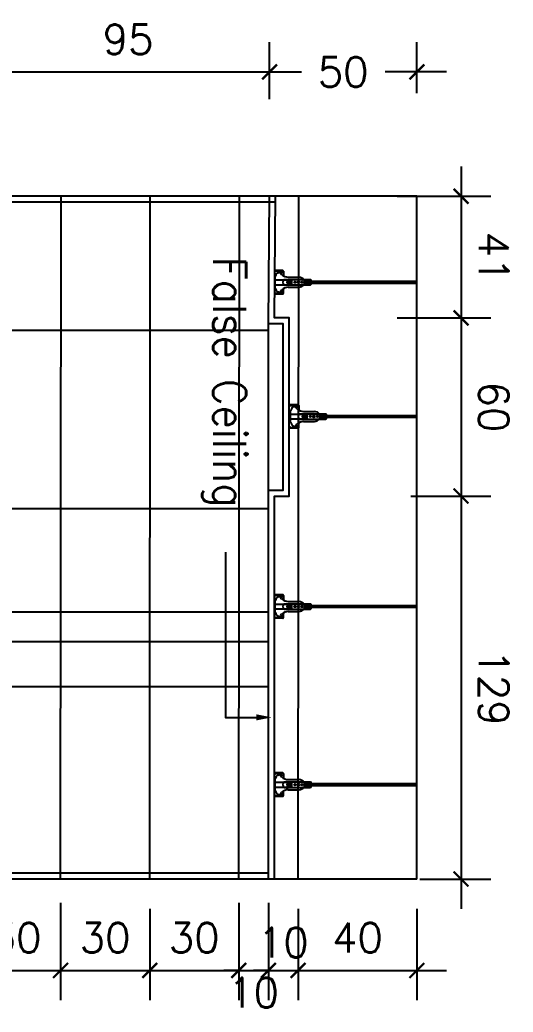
# Model space of a CAD drawing. Header units: centimetres. Extents: x -1797 to 2001, y -8788 to 1856.
# Drawn here: x -1227.3 to -1061.1, y -133.9 to 200.3 of the extents above; entities that cross this region are included whole.
import ezdxf
from ezdxf.xclip import XClip

# ---------------------------------------------------------------- set-up
doc = ezdxf.new("R2010")
doc.units = ezdxf.units.CM
doc.header["$LTSCALE"] = 100
doc.header["$MEASUREMENT"] = 0
doc.header["$XCLIPFRAME"] = 0
doc.set_wipeout_variables(frame=1)
doc.header["$PDMODE"] = 35
for name, color, linetype in [('CEILING', 161, 'Continuous'), ('CEILING HANGER', 8, 'Continuous'), ('DIM', 1, 'Continuous'), ('HATCH-1', 252, 'Continuous'), ('ID_Flooring_02', 127, 'Continuous'), ('TEXT', 3, 'Continuous'), ('WALL-01', 7, 'Continuous'), ('WALL-03', 2, 'Continuous'), ('WALL-04', 1, 'Continuous'), ('WALL-05', 8, 'Continuous')]:
    doc.layers.add(name, color=color, linetype=linetype)
doc.styles.add('ROMANS', font='romans')
doc.dimstyles.new('AS-17-100', dxfattribs={"dimtxt": 10, "dimasz": 5, "dimexe": 10, "dimexo": 10, "dimgap": 6, "dimtad": 1, "dimtoh": 1, "dimdec": 0, "dimdsep": 46, "dimtxsty": 'ROMANS', "dimblk1": 'ARCHTICK', "dimblk2": 'ARCHTICK', "dimsah": 1, "dimcen": 25, "dimdle": 10, "dimclrd": 1, "dimclre": 1, "dimclrt": 2, "dimadec": 0, "dimazin": 0, "dimtfac": 1, "dimtdec": 0, "dimtofl": 0, "dimtmove": 2, "dimatfit": 3, "dimldrblk": 'ARCHTICK', "dimfxl": 1, "dimtolj": 1, "dimtzin": 0, "dimarcsym": 0})

# ---------------------------------------------------------------- blocks, each defined once
blk = doc.blocks.new('SUP')
at = {"layer": 'CEILING HANGER', "extrusion": (-6.56544e-09, 1.61575e-05, 1)}
for p, q in [((-555.86, -4415.29, 0.02), (-555.86, -4347.85, 0.02)), ((-555.25, -4415.29, 0.02), (-555.25, -4347.85, 0.02)), ((-556.44, -4415.38, 0.02), (-556.44, -4413.19, 0.02)), ((-555.86, -4414.67, 0.02), (-555.86, -4414.7, 0.02)), ((-555.86, -4414.7, 0.02), (-555.84, -4414.74, 0.02)), ((-555.84, -4414.74, 0.02), (-555.82, -4414.77, 0.02)), ((-555.82, -4414.77, 0.02), (-555.79, -4414.79, 0.02)), ((-555.79, -4414.79, 0.02), (-555.75, -4414.82, 0.02)), ((-555.75, -4414.82, 0.02), (-555.71, -4414.84, 0.02)), ((-555.71, -4414.84, 0.02), (-555.66, -4414.85, 0.02)), ((-555.66, -4414.85, 0.02), (-555.61, -4414.86, 0.02)), ((-555.61, -4414.86, 0.02), (-555.56, -4414.86, 0.02)), ((-555.56, -4414.86, 0.02), (-555.5, -4414.86, 0.02)), ((-555.5, -4414.86, 0.02), (-555.45, -4414.85, 0.02)), ((-555.45, -4414.85, 0.02), (-555.4, -4414.84, 0.02)), ((-555.4, -4414.84, 0.02), (-555.36, -4414.82, 0.02)), ((-555.36, -4414.82, 0.02), (-555.32, -4414.79, 0.02)), ((-555.32, -4414.79, 0.02), (-555.29, -4414.77, 0.02)), ((-555.29, -4414.77, 0.02), (-555.27, -4414.74, 0.02)), ((-555.27, -4414.74, 0.02), (-555.26, -4414.7, 0.02)), ((-555.26, -4414.7, 0.02), (-555.25, -4414.67, 0.02)), ((-554.61, -4415.38, 0.02), (-554.61, -4413.19, 0.02)), ((-557.24, -4420.73, 0.02), (-557.24, -4417, 0.02)), ((-556.44, -4422.11, 0.02), (-556.44, -4415.38, 0.02)), ((-556.34, -4415.29, 0.02), (-554.71, -4415.29, 0.02)), ((-554.61, -4422.1, 0.02), (-554.61, -4415.38, 0.02)), ((-553.82, -4420.73, 0.02), (-553.82, -4417, 0.02)), ((-554.61, -4419.5, 0.02), (-556.44, -4419.5, 0.02)), ((-556.35, -4425.11, 0.02), (-556.35, -4421.21, 0.02)), ((-556.29, -4421.21, 0.02), (-556.35, -4421.21, 0.02)), ((-556.23, -4421.14, 0.02), (-556.23, -4420.6, 0.02)), ((-554.89, -4420.53, 0.02), (-556.17, -4420.53, 0.02)), ((-555.24, -4420.02, 0.02), (-555.82, -4420.02, 0.02)), ((-555.24, -4420.27, 0.02), (-555.82, -4420.27, 0.02)), ((-555.74, -4421.21, 0.02), (-555.77, -4420.78, 0.02)), ((-555.28, -4420.78, 0.02), (-555.77, -4420.78, 0.02)), ((-555.74, -4421.21, 0.02), (-555.31, -4421.21, 0.02)), ((-555.31, -4421.21, 0.02), (-555.28, -4420.78, 0.02)), ((-554.83, -4421.14, 0.02), (-554.83, -4420.6, 0.02)), ((-554.71, -4421.21, 0.02), (-554.77, -4421.21, 0.02)), ((-554.71, -4425.11, 0.02), (-554.71, -4421.21, 0.02)), ((-559.5, -4422.53, 0.02), (-559.5, -4426.15, 0.02)), ((-559.37, -4423.36, 0.02), (-559.5, -4423.36, 0.02)), ((-559.37, -4422.53, 0.02), (-559.37, -4426.15, 0.02)), ((-559.25, -4422.29, 0.02), (-557.67, -4422.29, 0.02)), ((-559.25, -4422.41, 0.02), (-557.74, -4422.41, 0.02)), ((-558.92, -4423.15, 0.02), (-558.92, -4423.41, 0.02)), ((-558.73, -4424.21, 0.02), (-558.9, -4423.57, 0.02)), ((-558.57, -4423.16, 0.02), (-558.6, -4423.08, 0.02)), ((-558.4, -4423.28, 0.02), (-558.4, -4423.28, 0.02)), ((-556.23, -4425.11, 0.02), (-557.55, -4425.11, 0.02)), ((-554.83, -4425.11, 0.02), (-556.23, -4425.11, 0.02)), ((-553.5, -4425.11, 0.02), (-554.83, -4425.11, 0.02)), ((-551.81, -4422.29, 0.02), (-553.39, -4422.29, 0.02)), ((-551.81, -4422.41, 0.02), (-553.32, -4422.41, 0.02)), ((-552.66, -4423.28, 0.02), (-552.66, -4423.28, 0.02)), ((-552.49, -4423.16, 0.02), (-552.46, -4423.08, 0.02)), ((-552.33, -4424.21, 0.02), (-552.15, -4423.57, 0.02)), ((-552.13, -4423.15, 0.02), (-552.13, -4423.41, 0.02)), ((-551.68, -4422.53, 0.02), (-551.68, -4426.15, 0.02)), ((-551.68, -4423.36, 0.02), (-551.56, -4423.36, 0.02)), ((-551.56, -4422.53, 0.02), (-551.56, -4426.15, 0.02)), ((-559.5, -4426.15, 0.02), (-559.5, -4427.62, 0.02)), ((-559.5, -4427.62, 0.02), (-559.37, -4427.62, 0.02)), ((-559.37, -4426.15, 0.02), (-559.37, -4427.62, 0.02)), ((-555.07, -4425.48, 0.02), (-555.99, -4425.48, 0.02)), ((-551.68, -4426.15, 0.02), (-551.68, -4427.62, 0.02)), ((-551.56, -4427.62, 0.02), (-551.68, -4427.62, 0.02)), ((-551.56, -4426.15, 0.02), (-551.56, -4427.62, 0.02))]:
    blk.add_line(p, q, dxfattribs=at)
at = {"layer": 'CEILING HANGER', "extrusion": (-6.56544e-09, 1.61575e-05, 1), "const_width": 0.244, "elevation": -0.07}
blk.add_lwpolyline([(-558.58, -4423.04, 1), (-559.07, -4423.04), (-559.07, -4423.22, 0.267949), (-558.99, -4423.35, -0.57735), (-558.99, -4423.61, 0.267949), (-559.07, -4423.75), (-559.07, -4424.04, 0.267949), (-558.99, -4424.17, -0.57735), (-558.99, -4424.43, 0.267949), (-559.07, -4424.56), (-559.07, -4424.85, 0.267949), (-558.99, -4424.98, -0.57735), (-558.99, -4425.25, 0.267949), (-559.07, -4425.38), (-559.07, -4425.7, 0.414214), (-558.92, -4425.85), (-558.23, -4425.85, 0.247529), (-558.1, -4425.78, -0.247529), (-557.98, -4425.72), (-557.55, -4425.72, -0.247529), (-557.43, -4425.78, 0.247529), (-557.3, -4425.85), (-555.79, -4425.85, 0.267949), (-555.66, -4425.77, -0.57735), (-555.4, -4425.77, 0.267949), (-555.26, -4425.85), (-553.76, -4425.85, 0.247529), (-553.63, -4425.78, -0.247529), (-553.51, -4425.72), (-553.08, -4425.72, -0.247529), (-552.95, -4425.78, 0.247529), (-552.83, -4425.85), (-552.14, -4425.85, 0.414214), (-551.99, -4425.7), (-551.99, -4425.38, 0.267949), (-552.07, -4425.25, -0.57735), (-552.07, -4424.98, 0.267949), (-551.99, -4424.85), (-551.99, -4424.56, 0.267949), (-552.07, -4424.43, -0.57735), (-552.07, -4424.17, 0.267949), (-551.99, -4424.04), (-551.99, -4423.75, 0.267949), (-552.07, -4423.61, -0.57735), (-552.07, -4423.35, 0.267949), (-551.99, -4423.22), (-551.99, -4423.04, 1), (-552.48, -4423.04)], format="xyb", dxfattribs=at)
at = {"layer": 'CEILING HANGER', "extrusion": (-6.56544e-09, 1.61575e-05, 1)}
for centre, radius in [((-555.53, -4417.24, -0.05), 0.342), ((-555.53, -4416.02, -0.05), 0.252), ((-555.53, -4418.46, -0.05), 0.252)]:
    blk.add_circle(centre, radius, dxfattribs=at)
for centre, radius, start, end in [((-555.53, -4414.15, -0.05), 1.33, 104.5031, 133.577), ((-555.53, -4414.15, -0.05), 1.33, 46.3713, 77.9165), ((-554.37, -4417.4, -0.05), 2.89, 132.9462, 171.8788), ((-556.68, -4417.4, -0.05), 2.89, 8.1212, 47.0538), ((-560.29, -4420.73, -0.05), 3.05, 315.5755, 360), ((-556.29, -4421.14, -0.05), 0.061, 270, 360), ((-556.17, -4420.6, -0.05), 0.061, 90, 180), ((-555.82, -4420.14, -0.05), 0.122, 90, 270), ((-555.24, -4420.14, -0.05), 0.122, 270, 90), ((-554.89, -4420.6, -0.05), 0.061, 360, 90), ((-554.77, -4421.14, -0.05), 0.061, 180, 270), ((-550.77, -4420.73, -0.05), 3.05, 180, 224.4246), ((-559.25, -4422.53, -0.05), 0.244, 90, 180), ((-559.25, -4422.53, -0.05), 0.122, 90, 180), ((-558.74, -4423.15, -0.05), 0.183, 102.9976, 180), ((-558.31, -4423.41, -0.05), 0.61, 180, 195), ((-557.47, -4423.62, -0.05), 1.37, 195, 270), ((-558.75, -4423.09, -0.05), 0.122, 77.0024, 102.9976), ((-558.77, -4423.15, -0.05), 0.183, 20, 77.0024), ((-558.4, -4423.1, -0.05), 0.183, 200, 270), ((-558.4, -4423.1, -0.05), 0.183, 270, 357.8496), ((-557.85, -4423.12, -0.05), 0.366, 135.5755, 177.8496), ((-555.53, -4421.14, -0.05), 1.33, 226.423, 313.6287), ((-555.99, -4425.11, -0.05), 0.366, 180, 270), ((-555.07, -4425.11, -0.05), 0.366, 270, 360), ((-553.58, -4423.62, -0.05), 1.37, 270, 345), ((-553.21, -4423.12, -0.05), 0.366, 2.1504, 44.4246), ((-552.66, -4423.1, -0.05), 0.183, 182.1504, 270), ((-552.66, -4423.1, -0.05), 0.183, 270, 340), ((-552.29, -4423.15, -0.05), 0.183, 102.9976, 160), ((-552.3, -4423.09, -0.05), 0.122, 77.0024, 102.9976), ((-552.32, -4423.15, -0.05), 0.183, 360, 77.0024), ((-552.74, -4423.41, -0.05), 0.61, 345, 360), ((-551.81, -4422.53, -0.05), 0.244, 360, 90), ((-551.81, -4422.53, -0.05), 0.122, 360, 90)]:
    blk.add_arc(centre, radius, start, end, dxfattribs=at)
blk = doc.blocks.new('FALSE CEILING')
at = {"xscale": -1}
for p in [(-1545.11, 4427.62, -0.02), (-1485.11, 4427.62, -0.02), (-1425.11, 4427.62, -0.02), (-1365.11, 4427.62, -0.02), (-1305.11, 4427.62, -0.02), (-1245.11, 4427.62, -0.02), (-1185.11, 4427.62, -0.02), (-1125.11, 4427.62, -0.02), (-1065.11, 4427.62, -0.02), (-1005.11, 4427.62, -0.02), (-945.11, 4427.62, -0.02), (-885.11, 4427.62, -0.02), (-825.11, 4427.62, -0.02), (-765.11, 4427.62, -0.02), (-705.11, 4427.62, -0.02), (-645.11, 4427.62, -0.02), (-585.11, 4427.62, -0.02), (-525.11, 4427.62, -0.02), (-465.11, 4427.62, -0.02), (-405.11, 4427.62, -0.02), (-345.11, 4427.62, -0.02), (-285.11, 4427.62, -0.02), (-225.11, 4427.62, -0.02), (-165.11, 4427.62, -0.02), (-105.11, 4427.62, -0.02), (-45.11, 4427.62, -0.02), (14.89, 4427.62, -0.02), (74.89, 4427.62, -0.02), (134.89, 4427.62, -0.02), (194.89, 4427.62, -0.02), (254.89, 4427.62, -0.02), (314.89, 4427.62, -0.02), (374.89, 4427.62, -0.02), (434.89, 4427.62, -0.02)]:
    blk.add_blockref('SUP', p, dxfattribs=at)
blk = doc.blocks.new('_ARCHTICK')
at = {"color": 0, "linetype": 'ByBlock', "const_width": 0.15}
blk.add_lwpolyline([(-0.5, -0.5), (0.5, 0.5)], dxfattribs=at)
blk = doc.blocks.new('*D558')
at = {"layer": 'Defpoints', "color": 0, "transparency": 16777216}
for p in [(-1143.18, 182.79), (-1143.18, 163.68, 0), (-1238.45, 147.56)]:
    blk.add_point(p, dxfattribs=at)
at = {"layer": 'DIM', "color": 1, "lineweight": -2, "transparency": 16777216}
for p, q in [((-1238.45, 157.56), (-1238.45, 192.79)), ((-1143.18, 173.68), (-1143.18, 192.79)), ((-1248.45, 182.79), (-1133.18, 182.79))]:
    blk.add_line(p, q, dxfattribs=at)
at = {"layer": 'DIM', "color": 1, "lineweight": -2, "transparency": 16777216, "xscale": 5, "yscale": 5, "zscale": 5, "rotation": 180}
blk.add_blockref('_ARCHTICK', (-1238.45, 182.79), dxfattribs=at)
at = {"layer": 'DIM', "color": 1, "lineweight": -2, "transparency": 16777216, "xscale": 5, "yscale": 5, "zscale": 5}
blk.add_blockref('_ARCHTICK', (-1143.18, 182.79), dxfattribs=at)
at = {"layer": 'DIM', "color": 2, "transparency": 16777216, "insert": (-1190.81, 193.79), "char_height": 10, "attachment_point": 5, "style": 'ROMANS'}
blk.add_mtext('\\A1;95', dxfattribs=at)
blk = doc.blocks.new('*D559')
at = {"layer": 'Defpoints', "color": 0, "transparency": 16777216}
for p in [(-1093.54, 182.79), (-1093.54, 165.68), (-1143.18, 163.68, 0)]:
    blk.add_point(p, dxfattribs=at)
at = {"layer": 'DIM', "color": 1, "lineweight": -2, "transparency": 16777216}
for p, q in [((-1143.18, 173.68), (-1143.18, 192.79)), ((-1093.54, 175.68), (-1093.54, 192.79)), ((-1153.18, 182.79), (-1132.45, 182.79)), ((-1083.54, 182.79), (-1104.26, 182.79))]:
    blk.add_line(p, q, dxfattribs=at)
at = {"layer": 'DIM', "color": 1, "lineweight": -2, "transparency": 16777216, "xscale": 5, "yscale": 5, "zscale": 5, "rotation": 180}
blk.add_blockref('_ARCHTICK', (-1143.18, 182.79), dxfattribs=at)
at = {"layer": 'DIM', "color": 1, "lineweight": -2, "transparency": 16777216, "xscale": 5, "yscale": 5, "zscale": 5}
blk.add_blockref('_ARCHTICK', (-1093.54, 182.79), dxfattribs=at)
at = {"layer": 'DIM', "color": 2, "transparency": 16777216, "insert": (-1118.36, 182.79), "char_height": 10, "attachment_point": 5, "style": 'ROMANS'}
blk.add_mtext('\\A1;50', dxfattribs=at)
blk = doc.blocks.new('*D565')
at = {"layer": 'Defpoints', "color": 0, "transparency": 16777216}
for p in [(-1243.54, -87.05), (-1213.54, -87.05), (-1213.54, -119.83)]:
    blk.add_point(p, dxfattribs=at)
at = {"layer": 'DIM', "color": 1, "lineweight": -2, "transparency": 16777216}
for p, q in [((-1243.54, -97.05), (-1243.54, -129.83)), ((-1213.54, -97.05), (-1213.54, -129.83)), ((-1253.54, -119.83), (-1203.54, -119.83))]:
    blk.add_line(p, q, dxfattribs=at)
at = {"layer": 'DIM', "color": 1, "lineweight": -2, "transparency": 16777216, "xscale": 5, "yscale": 5, "zscale": 5, "rotation": 180}
blk.add_blockref('_ARCHTICK', (-1243.54, -119.83), dxfattribs=at)
at = {"layer": 'DIM', "color": 1, "lineweight": -2, "transparency": 16777216, "xscale": 5, "yscale": 5, "zscale": 5}
blk.add_blockref('_ARCHTICK', (-1213.54, -119.83), dxfattribs=at)
at = {"layer": 'DIM', "color": 2, "transparency": 16777216, "insert": (-1228.54, -108.83), "char_height": 10, "attachment_point": 5, "style": 'ROMANS'}
blk.add_mtext('\\A1;30', dxfattribs=at)
blk = doc.blocks.new('*D566')
at = {"layer": 'Defpoints', "color": 0, "transparency": 16777216}
for p in [(-1213.54, -87.05), (-1183.54, -89.05), (-1183.54, -119.83)]:
    blk.add_point(p, dxfattribs=at)
at = {"layer": 'DIM', "color": 1, "lineweight": -2, "transparency": 16777216}
for p, q in [((-1213.54, -97.05), (-1213.54, -129.83)), ((-1183.54, -99.05), (-1183.54, -129.83)), ((-1223.54, -119.83), (-1173.54, -119.83))]:
    blk.add_line(p, q, dxfattribs=at)
at = {"layer": 'DIM', "color": 1, "lineweight": -2, "transparency": 16777216, "xscale": 5, "yscale": 5, "zscale": 5, "rotation": 180}
blk.add_blockref('_ARCHTICK', (-1213.54, -119.83), dxfattribs=at)
at = {"layer": 'DIM', "color": 1, "lineweight": -2, "transparency": 16777216, "xscale": 5, "yscale": 5, "zscale": 5}
blk.add_blockref('_ARCHTICK', (-1183.54, -119.83), dxfattribs=at)
at = {"layer": 'DIM', "color": 2, "transparency": 16777216, "insert": (-1198.54, -108.83), "char_height": 10, "attachment_point": 5, "style": 'ROMANS'}
blk.add_mtext('\\A1;30', dxfattribs=at)
blk = doc.blocks.new('*D567')
at = {"layer": 'Defpoints', "color": 0, "transparency": 16777216}
for p in [(-1183.54, -89.05), (-1153.54, -87.05), (-1153.54, -119.83)]:
    blk.add_point(p, dxfattribs=at)
at = {"layer": 'DIM', "color": 1, "lineweight": -2, "transparency": 16777216}
for p, q in [((-1183.54, -99.05), (-1183.54, -129.83)), ((-1153.54, -97.05), (-1153.54, -129.83)), ((-1193.54, -119.83), (-1143.54, -119.83))]:
    blk.add_line(p, q, dxfattribs=at)
at = {"layer": 'DIM', "color": 1, "lineweight": -2, "transparency": 16777216, "xscale": 5, "yscale": 5, "zscale": 5, "rotation": 180}
blk.add_blockref('_ARCHTICK', (-1183.54, -119.83), dxfattribs=at)
at = {"layer": 'DIM', "color": 1, "lineweight": -2, "transparency": 16777216, "xscale": 5, "yscale": 5, "zscale": 5}
blk.add_blockref('_ARCHTICK', (-1153.54, -119.83), dxfattribs=at)
at = {"layer": 'DIM', "color": 2, "transparency": 16777216, "insert": (-1168.54, -108.83), "char_height": 10, "attachment_point": 5, "style": 'ROMANS'}
blk.add_mtext('\\A1;30', dxfattribs=at)
blk = doc.blocks.new('*D568')
at = {"layer": 'Defpoints', "color": 0, "transparency": 16777216}
for p in [(-1153.54, -87.05), (-1143.54, -87.05), (-1143.54, -119.83)]:
    blk.add_point(p, dxfattribs=at)
at = {"layer": 'DIM', "color": 1, "lineweight": -2, "transparency": 16777216}
for p, q in [((-1153.54, -97.05), (-1153.54, -129.83)), ((-1143.54, -97.05), (-1143.54, -129.83)), ((-1153.54, -119.83), (-1158.54, -119.83)), ((-1143.54, -119.83), (-1138.54, -119.83))]:
    blk.add_line(p, q, dxfattribs=at)
at = {"layer": 'DIM', "color": 1, "lineweight": -2, "transparency": 16777216, "xscale": 5, "yscale": 5, "zscale": 5}
blk.add_blockref('_ARCHTICK', (-1153.54, -119.83), dxfattribs=at)
at = {"layer": 'DIM', "color": 1, "lineweight": -2, "transparency": 16777216, "xscale": 5, "yscale": 5, "zscale": 5, "rotation": 180}
blk.add_blockref('_ARCHTICK', (-1143.54, -119.83), dxfattribs=at)
at = {"layer": 'DIM', "color": 2, "transparency": 16777216, "insert": (-1148.54, -127.32), "char_height": 10, "attachment_point": 5, "style": 'ROMANS'}
blk.add_mtext('\\A1;10', dxfattribs=at)
blk = doc.blocks.new('*D569')
at = {"layer": 'Defpoints', "color": 0, "transparency": 16777216}
for p in [(-1133.54, -89.05), (-1093.54, -89.05), (-1093.54, -119.83)]:
    blk.add_point(p, dxfattribs=at)
at = {"layer": 'DIM', "color": 1, "lineweight": -2, "transparency": 16777216}
for p, q in [((-1133.54, -99.05), (-1133.54, -129.83)), ((-1093.54, -99.05), (-1093.54, -129.83)), ((-1143.54, -119.83), (-1083.54, -119.83))]:
    blk.add_line(p, q, dxfattribs=at)
at = {"layer": 'DIM', "color": 1, "lineweight": -2, "transparency": 16777216, "xscale": 5, "yscale": 5, "zscale": 5, "rotation": 180}
blk.add_blockref('_ARCHTICK', (-1133.54, -119.83), dxfattribs=at)
at = {"layer": 'DIM', "color": 1, "lineweight": -2, "transparency": 16777216, "xscale": 5, "yscale": 5, "zscale": 5}
blk.add_blockref('_ARCHTICK', (-1093.54, -119.83), dxfattribs=at)
at = {"layer": 'DIM', "color": 2, "transparency": 16777216, "insert": (-1113.54, -108.83), "char_height": 10, "attachment_point": 5, "style": 'ROMANS'}
blk.add_mtext('\\A1;40', dxfattribs=at)
blk = doc.blocks.new('*D570')
at = {"layer": 'Defpoints', "color": 0, "transparency": 16777216}
for p in [(-1143.54, -87.05), (-1133.54, -89.05), (-1133.54, -119.83)]:
    blk.add_point(p, dxfattribs=at)
at = {"layer": 'DIM', "color": 1, "lineweight": -2, "transparency": 16777216}
for p, q in [((-1143.54, -97.05), (-1143.54, -129.83)), ((-1133.54, -99.05), (-1133.54, -129.83)), ((-1143.54, -119.83), (-1148.54, -119.83)), ((-1133.54, -119.83), (-1128.54, -119.83))]:
    blk.add_line(p, q, dxfattribs=at)
at = {"layer": 'DIM', "color": 1, "lineweight": -2, "transparency": 16777216, "xscale": 5, "yscale": 5, "zscale": 5}
blk.add_blockref('_ARCHTICK', (-1143.54, -119.83), dxfattribs=at)
at = {"layer": 'DIM', "color": 1, "lineweight": -2, "transparency": 16777216, "xscale": 5, "yscale": 5, "zscale": 5, "rotation": 180}
blk.add_blockref('_ARCHTICK', (-1133.54, -119.83), dxfattribs=at)
at = {"layer": 'DIM', "color": 2, "transparency": 16777216, "insert": (-1138.54, -110.44), "char_height": 10, "attachment_point": 5, "style": 'ROMANS'}
blk.add_mtext('\\A1;10', dxfattribs=at)
blk = doc.blocks.new('shower_d')
at = {"layer": 'HATCH-1'}
h = blk.add_hatch(dxfattribs=at)
h.set_pattern_fill('ANSI36', color=256, scale=10)
h.set_pattern_definition([(45, (32585.1079, -17820.0297), (0.662912607, 2.43067956), [3.125, -0.625, 0, -0.625])])
h.paths.add_polyline_path([(2434.18, -5355.46), (2444.18, -5355.46), (2444.18, -5365.46), (2434.18, -5365.46)])
at = {"layer": 'WALL-01'}
for p, q in [((2444.18, -5355.46), (2434.18, -5355.46)), ((2434.18, -5355.46), (2434.18, -5365.46)), ((2444.18, -5355.46), (2444.18, -5365.46))]:
    blk.add_line(p, q, dxfattribs=at)
at = {"layer": 'WALL-03'}
for p, q in [((2434.18, -5355.46), (2434.18, -5055.58)), ((2444.18, -5355.46), (2444.18, -5055.58))]:
    blk.add_line(p, q, dxfattribs=at)
at = {"layer": 'WALL-04'}
for p, q in [((2445.68, -5289.46), (2445.68, -5229.46)), ((2447.68, -5229.46), (2447.68, -5289.46)), ((2439.68, -5283.46), (2433.68, -5283.46)), ((2439.68, -5283.46), (2445.68, -5283.46)), ((2439.68, -5285.46), (2433.68, -5285.46)), ((2439.68, -5285.46), (2445.68, -5285.46)), ((2445.68, -5289.46), (2447.68, -5289.46)), ((2443.68, -5354.46), (2434.68, -5354.46)), ((2443.68, -5355.46), (2434.68, -5355.46))]:
    blk.add_line(p, q, dxfattribs=at)
for points in [[(2433.68, -5229.46), (2433.68, -5289.46), (2431.68, -5289.46), (2431.68, -5229.46)], [(2436.18, -5352.46), (2438.18, -5352.46), (2438.18, -5354.46), (2436.18, -5354.46)], [(2438.18, -5352.46), (2440.18, -5352.46), (2440.18, -5354.46), (2438.18, -5354.46)], [(2440.18, -5352.46), (2442.18, -5352.46), (2442.18, -5354.46), (2440.18, -5354.46)]]:
    blk.add_lwpolyline(points, close=True, dxfattribs=at)
for points in [[(2436.18, -5283.46), (2436.18, -5235.46)], [(2436.18, -5283.46), (2436.18, -5235.46)], [(2438.18, -5283.46), (2438.18, -5235.46)], [(2438.18, -5235.46), (2438.18, -5283.46)], [(2440.18, -5235.46), (2440.18, -5283.46)], [(2442.18, -5235.46), (2442.18, -5283.46)], [(2436.18, -5352.46), (2436.18, -5285.46)], [(2438.18, -5352.46), (2438.18, -5285.46)], [(2440.18, -5285.46), (2440.18, -5352.46)], [(2442.18, -5285.46), (2442.18, -5352.46)]]:
    blk.add_lwpolyline(points, dxfattribs=at)
for centre, start, end in [((2434.68, -5354.96), 90, 270), ((2443.68, -5354.96), 270, 90)]:
    blk.add_arc(centre, 0.5, start, end, dxfattribs=at)
at = {"layer": 'WALL-05'}
for p, q in [((2438.18, -5354.46), (2436.18, -5352.46)), ((2436.18, -5354.46), (2438.18, -5352.46)), ((2440.18, -5354.46), (2438.18, -5352.46)), ((2438.18, -5354.46), (2440.18, -5352.46)), ((2442.18, -5354.46), (2440.18, -5352.46)), ((2440.18, -5354.46), (2442.18, -5352.46))]:
    blk.add_line(p, q, dxfattribs=at)
for points in [[(2436.68, -5283.46), (2436.68, -5235.46)], [(2437.68, -5235.46), (2437.68, -5283.46)], [(2438.68, -5283.46), (2438.68, -5235.46)], [(2439.68, -5235.46), (2439.68, -5283.46)], [(2440.68, -5283.46), (2440.68, -5235.46)], [(2441.68, -5235.46), (2441.68, -5283.46)], [(2437.68, -5285.46), (2437.68, -5352.46), (2436.68, -5352.46), (2436.68, -5285.46)], [(2439.68, -5285.46), (2439.68, -5352.46), (2438.68, -5352.46), (2438.68, -5285.46)], [(2441.68, -5285.46), (2441.68, -5352.46), (2440.68, -5352.46), (2440.68, -5285.46)]]:
    blk.add_lwpolyline(points, dxfattribs=at)
blk.add_wipeout([(2433.68, -5229.46), (2433.68, -5289.46), (2431.68, -5289.46), (2431.68, -5229.46)]).dxf.layer = 'WALL-04'
blk = doc.blocks.new('*D573')
at = {"layer": 'Defpoints', "color": 0, "transparency": 16777216}
for p in [(-1110.2, 140.95), (-1110.2, 99.95), (-1078.66, 99.95)]:
    blk.add_point(p, dxfattribs=at)
at = {"layer": 'DIM', "color": 1, "lineweight": -2, "transparency": 16777216}
for p, q in [((-1078.66, 150.95), (-1078.66, 89.95)), ((-1100.2, 140.95), (-1068.66, 140.95)), ((-1100.2, 99.95), (-1068.66, 99.95))]:
    blk.add_line(p, q, dxfattribs=at)
at = {"layer": 'DIM', "color": 1, "lineweight": -2, "transparency": 16777216, "xscale": 5, "yscale": 5, "zscale": 5}
for p, rotation in [((-1078.66, 140.95), 90), ((-1078.66, 99.95), 270)]:
    blk.add_blockref('_ARCHTICK', p, dxfattribs=dict(at, rotation=rotation))
at = {"layer": 'DIM', "color": 2, "transparency": 16777216, "insert": (-1067.66, 120.45), "char_height": 10, "attachment_point": 5, "rotation": 270, "style": 'ROMANS'}
blk.add_mtext('\\A1;41', dxfattribs=at)
blk = doc.blocks.new('*D574')
at = {"layer": 'Defpoints', "color": 0, "transparency": 16777216}
for p in [(-1110.2, 99.95), (-1105.59, 39.95), (-1078.66, 39.95)]:
    blk.add_point(p, dxfattribs=at)
at = {"layer": 'DIM', "color": 1, "lineweight": -2, "transparency": 16777216}
for p, q in [((-1078.66, 109.95), (-1078.66, 29.95)), ((-1100.2, 99.95), (-1068.66, 99.95)), ((-1095.59, 39.95), (-1068.66, 39.95))]:
    blk.add_line(p, q, dxfattribs=at)
at = {"layer": 'DIM', "color": 1, "lineweight": -2, "transparency": 16777216, "xscale": 5, "yscale": 5, "zscale": 5}
for p, rotation in [((-1078.66, 99.95), 90), ((-1078.66, 39.95), 270)]:
    blk.add_blockref('_ARCHTICK', p, dxfattribs=dict(at, rotation=rotation))
at = {"layer": 'DIM', "color": 2, "transparency": 16777216, "insert": (-1067.66, 69.95), "char_height": 10, "attachment_point": 5, "rotation": 270, "style": 'ROMANS'}
blk.add_mtext('\\A1;60', dxfattribs=at)
blk = doc.blocks.new('*D575')
at = {"layer": 'Defpoints', "color": 0, "transparency": 16777216}
for p in [(-1105.59, 39.95), (-1102.59, -89.05, 0), (-1078.66, -89.05)]:
    blk.add_point(p, dxfattribs=at)
at = {"layer": 'DIM', "color": 1, "lineweight": -2, "transparency": 16777216}
for p, q in [((-1078.66, 49.95), (-1078.66, -99.05)), ((-1095.59, 39.95), (-1068.66, 39.95)), ((-1092.59, -89.05), (-1068.66, -89.05))]:
    blk.add_line(p, q, dxfattribs=at)
at = {"layer": 'DIM', "color": 1, "lineweight": -2, "transparency": 16777216, "xscale": 5, "yscale": 5, "zscale": 5}
for p, rotation in [((-1078.66, 39.95), 90), ((-1078.66, -89.05), 270)]:
    blk.add_blockref('_ARCHTICK', p, dxfattribs=dict(at, rotation=rotation))
at = {"layer": 'DIM', "color": 2, "transparency": 16777216, "insert": (-1067.66, -24.55), "char_height": 10, "attachment_point": 5, "rotation": 270, "style": 'ROMANS'}
blk.add_mtext('\\A1;129', dxfattribs=at)

msp = doc.modelspace()

# ---------------------------------------------------------------- linework, layer by layer
at = {"layer": 'CEILING', "elevation": 0}
for points in [[(-1143.54, -89.05), (-1143.54, 41.95), (-1138.54, 41.95), (-1138.54, 97.95), (-1143.54, 97.95), (-1143.16, 140.95)], [(-1141.54, -89.05), (-1141.54, 39.95), (-1136.54, 39.95), (-1136.54, 99.95), (-1141.54, 99.95), (-1141.15, 140.95)]]:
    msp.add_lwpolyline(points, dxfattribs=at)
at = {"layer": 'ID_Flooring_02'}
for p, q in [((-1213.54, -89.05), (-1213.34, 140.95)), ((-1183.54, -89.05), (-1183.34, 140.95)), ((-1153.54, -89.05), (-1153.28, 140.95, 0)), ((-1133.54, -89.05), (-1133.28, 140.95, 0)), ((-1143.54, 95.66, 0), (-1377.04, 95.66, 0)), ((-1143.54, 35.66, 0), (-1453.42, 35.66, 0)), ((-1143.54, -24.34, 0), (-1453.54, -24.34, 0))]:
    msp.add_line(p, q, dxfattribs=at)
at = {"layer": 'TEXT', "color": 2, "elevation": 0}
msp.add_lwpolyline([(-1158.01, 21.03), (-1158.01, -34.59), (-1144.31, -34.59)], dxfattribs=at)
msp.add_lwpolyline([(-1142.46, -34.59, 0, 2.08, 0), (-1147.66, -34.59, 2.08, 2.08, 0)], format="xyseb", dxfattribs=at)
at = {"layer": 'WALL-01'}
for p, q in [((-1093.54, 140.95), (-1453.34, 140.95)), ((-1093.54, -89.05), (-1093.54, 140.95, 0)), ((-1093.54, -89.05), (-1453.54, -89.05))]:
    msp.add_line(p, q, dxfattribs=at)
at = {"layer": 'WALL-03'}
msp.add_line((-1143.54, 41.95, 0), (-1143.54, 97.95, 0), dxfattribs=at)
at = {"layer": 'WALL-04'}
msp.add_line((-1143.54, -87.05), (-1453.54, -87.05), dxfattribs=at)
msp.add_lwpolyline([(-1141.34, 138.95), (-1363.34, 138.95), (-1363.34, 112.95), (-1453.34, 112.95)], dxfattribs=at)

# ---------------------------------------------------------------- block references
at = {"layer": 'CEILING HANGER'}
ref = msp.add_blockref('FALSE CEILING', (-1143.79, -218.45, 0), dxfattribs=dict(at, xscale=-1, rotation=270))
XClip(ref).set_block_clipping_path([(316.0457378898, 2.2373224937), (376.9155598896, 50.248760368)])
ref = msp.add_blockref('FALSE CEILING', (-1138.62, -203.66, 0.02), dxfattribs=dict(at, xscale=-1, rotation=270))
XClip(ref).set_block_clipping_path([(238.0841531689, 2.2373224937), (314.2498166978, 45.0796076272)])
ref = msp.add_blockref('FALSE CEILING', (-1143.79, -327.67, 0), dxfattribs=dict(at, xscale=-1, rotation=270))
XClip(ref).set_block_clipping_path([(238.0841531689, 2.2373224937), (366.0854980998, 50.248760368)])

# ---------------------------------------------------------------- texts
at = {"layer": 'TEXT', "color": 3, "style": 'ROMANS', "width": 0.9}
msp.add_text('False Ceiling', height=11.1096, rotation=270, dxfattribs=at).set_placement((-1162.15, 120.52, 0))

# ---------------------------------------------------------------- dimensions: what is measured, and where the dimension line sits
at = {"layer": 'DIM'}
for base, p1, p2, picture, middle in [((-1143.18, 182.79), (-1238.45, 147.56), (-1143.18, 163.68, 0), '*D558', (-1190.81, 193.79)), ((-1213.54, -119.83), (-1243.54, -87.05), (-1213.54, -87.05), '*D565', (-1228.54, -108.83)), ((-1183.54, -119.83), (-1213.54, -87.05), (-1183.54, -89.05), '*D566', (-1198.54, -108.83)), ((-1153.54, -119.83), (-1183.54, -89.05), (-1153.54, -87.05), '*D567', (-1168.54, -108.83)), ((-1093.54, -119.83), (-1133.54, -89.05), (-1093.54, -89.05), '*D569', (-1113.54, -108.83))]:
    dim = msp.add_linear_dim(base=base, p1=p1, p2=p2, dimstyle='AS-17-100', dxfattribs=at)
    dim.commit()
    dim.dimension.update_dxf_attribs({"geometry": picture, "text_midpoint": middle})
for base, p1, p2, picture, middle in [((-1093.54, 182.79), (-1143.18, 163.68, 0), (-1093.54, 165.68), '*D559', (-1118.36, 182.79)), ((-1143.54, -119.83), (-1153.54, -87.05), (-1143.54, -87.05), '*D568', (-1148.54, -127.32)), ((-1133.54, -119.83), (-1143.54, -87.05), (-1133.54, -89.05), '*D570', (-1138.54, -110.44))]:
    dim = msp.add_linear_dim(base=base, p1=p1, p2=p2, dimstyle='AS-17-100', dxfattribs=at)
    dim.commit()
    dim.dimension.update_dxf_attribs({"geometry": picture, "text_midpoint": middle, "dimtype": 160})
for base, p1, p2, picture, middle in [((-1078.66, 99.95, 0), (-1110.2, 140.95, 0), (-1110.2, 99.95, 0), '*D573', (-1067.66, 120.45, 0)), ((-1078.66, 39.95, 0), (-1110.2, 99.95, 0), (-1105.59, 39.95, 0), '*D574', (-1067.66, 69.95, 0)), ((-1078.66, -89.05, 0), (-1105.59, 39.95, 0), (-1102.59, -89.05), '*D575', (-1067.66, -24.55, 0))]:
    dim = msp.add_linear_dim(base=base, p1=p1, p2=p2, angle=270, dimstyle='AS-17-100', dxfattribs=at)
    dim.commit()
    dim.dimension.update_dxf_attribs({"geometry": picture, "text_midpoint": middle})

# ---------------------------------------------------------------- next in the draw order: block references
at = {"layer": 'WALL-01', "rotation": 270}
msp.add_blockref('shower_d', (3912.04, 2435.13), dxfattribs=at)

doc.saveas('drawing.dxf')
